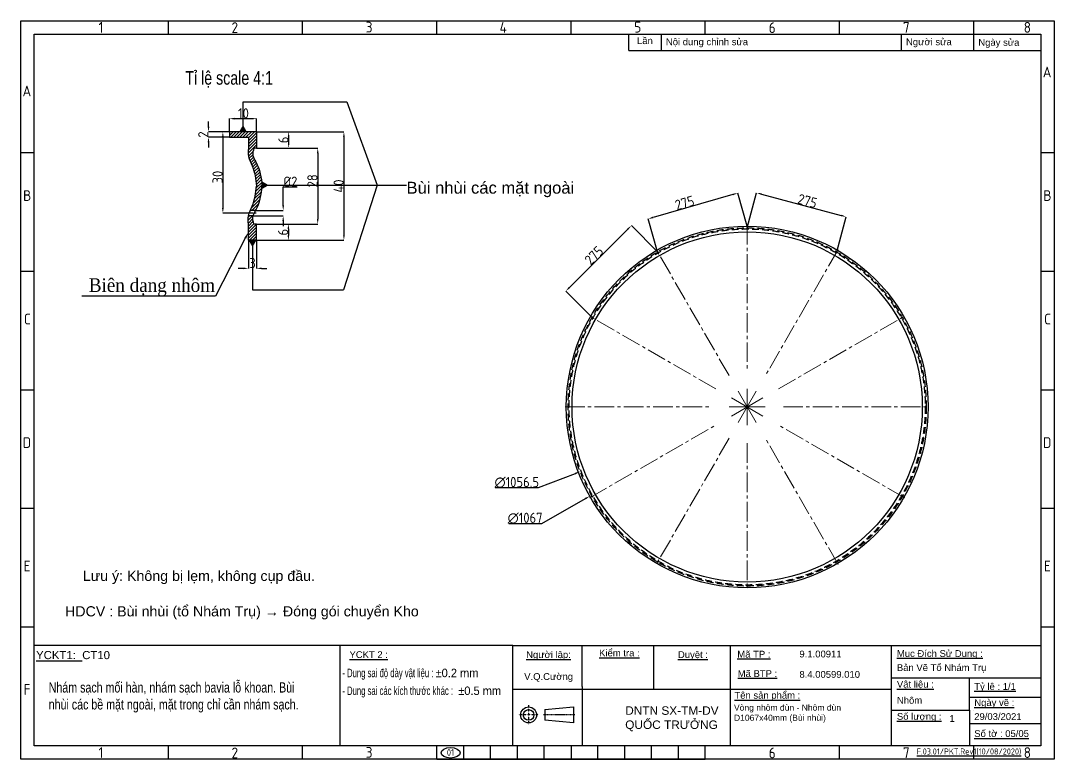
# Model space of a CAD drawing. Header units: millimetres. Extents: x -127318 to -46279, y 54276 to 57025.
# Drawn here: x -59574 to -56525, y 54338 to 56517 of the extents above; entities that cross this region are included whole.
import ezdxf
from ezdxf import colors
from ezdxf.entities.mleader import LeaderData, LeaderLine
from ezdxf.math import Vec2, Vec3

# ---------------------------------------------------------------- set-up
doc = ezdxf.new("R2010")
doc.units = ezdxf.units.MM
doc.header["$PDMODE"] = 2
for name, pattern in [('CENTER', [2, 1.25, -0.25, 0.25, -0.25]), ('CENTER2', [1.125, 0.75, -0.125, 0.125, -0.125]), ('CENTERX2', [4, 2.5, -0.5, 0.5, -0.5]), ('CONTPVMNIL', [0]), ('DASHEDX2', [1.5, 1, -0.5])]:
    doc.linetypes.add(name, pattern=pattern)
doc.layers.get('0').update_dxf_attribs({"linetype": 'CONTPVMNIL'})
doc.layers.get('DEFPOINTS').update_dxf_attribs({"color": 6})
doc.layers.add('0 CENTER', color=1, linetype='CENTERX2', lineweight=9)
for name, color, linetype in [('CENTER', 1, 'CENTERX2'), ('FRAME050', 6, 'Continuous'), ('hatch', 4, 'DASHEDX2'), ('MAIN', 7, 'Continuous')]:
    doc.layers.add(name, color=color, linetype=linetype)
doc.styles.add('ISOCP', font='isocp')
doc.styles.add('SLDTEXTSTYLE1', font='timesi.ttf', dxfattribs={"width": 0.933})
doc.styles.add('SLDTEXTSTYLE3', font='TXT', dxfattribs={"width": 0.65, "bigfont": 'bigfont'})
doc.styles.get("Standard").update_dxf_attribs({"font": 'isocp.shx'})
doc.styles.add('style1', font='arial.ttf', dxfattribs={"width": 0.75})
doc.dimstyles.new('Dim20', dxfattribs={"dimtxt": 20, "dimasz": 10, "dimexe": 0, "dimexo": 0, "dimgap": 0.6, "dimtad": 1, "dimtoh": 1, "dimdsep": 46, "dimtxsty": 'ISOCP', "dimcen": 0, "dimclrd": 3, "dimclre": 3, "dimclrt": 7, "dimadec": 3, "dimazin": 2, "dimtp": 0.05, "dimtm": 0.05, "dimtfac": 0.7, "dimtofl": 0, "dimtmove": 0, "dimatfit": 3, "dimfxl": 1, "dimtolj": 1, "dimarcsym": 0})
doc.dimstyles.new('Dim20$0', dxfattribs={"dimtxt": 20, "dimasz": 10, "dimexe": 0, "dimexo": 0, "dimgap": 0.6, "dimtad": 1, "dimtoh": 1, "dimdsep": 46, "dimtxsty": 'ISOCP', "dimcen": 0, "dimclrd": 3, "dimclre": 3, "dimclrt": 7, "dimadec": 3, "dimazin": 2, "dimtp": 0.05, "dimtm": 0.05, "dimtfac": 0.7, "dimtofl": 0, "dimtmove": 0, "dimatfit": 3, "dimfxl": 1, "dimtolj": 1, "dimarcsym": 0})
doc.dimstyles.new('Dim20$3', dxfattribs={"dimtxt": 20, "dimasz": 10, "dimexe": 0, "dimexo": 0, "dimgap": 0.6, "dimtad": 1, "dimtoh": 1, "dimdsep": 46, "dimtxsty": 'ISOCP', "dimcen": 0, "dimclrd": 3, "dimclre": 3, "dimclrt": 7, "dimadec": 3, "dimazin": 2, "dimtp": 0.05, "dimtm": 0.05, "dimtfac": 0.7, "dimtofl": 0, "dimtmove": 0, "dimatfit": 3, "dimfxl": 1, "dimtolj": 1, "dimarcsym": 0})

# ---------------------------------------------------------------- blocks, each defined once
blk = doc.blocks.new('*D472')
at = {"color": 3, "lineweight": -2, "ltscale": 30, "transparency": 16777216}
for p, q in [((-58878.4, 55917), (-58784.6, 55917)), ((-58784.6, 55902), (-58784.6, 55884)), ((-58878.4, 55869), (-58784.6, 55869))]:
    blk.add_line(p, q, dxfattribs=at)
at = {"color": 3, "ltscale": 30, "transparency": 16777216}
for points in [[(-58787.1, 55902), (-58782.1, 55902), (-58784.6, 55917)], [(-58787.1, 55884), (-58782.1, 55884), (-58784.6, 55869)]]:
    blk.add_solid(points, dxfattribs=at)
at = {"layer": 'DEFPOINTS', "color": 0, "ltscale": 30, "transparency": 16777216}
for p in [(-58878.4, 55917), (-58878.4, 55869), (-58784.6, 55869)]:
    blk.add_point(p, dxfattribs=at)
at = {"color": 7, "ltscale": 30, "transparency": 16777216, "insert": (-58800.2, 55893), "char_height": 30, "attachment_point": 5, "rotation": 90, "style": 'ISOCP'}
blk.add_mtext('\\A1;6', dxfattribs=at)
blk = doc.blocks.new('*D471')
at = {"color": 3, "lineweight": -2, "ltscale": 30, "transparency": 16777216}
for p, q in [((-58902.4, 55869), (-58902.4, 55786.2)), ((-58878.4, 55869), (-58878.4, 55786.2)), ((-58917.4, 55786.2), (-58932.4, 55786.2)), ((-58863.4, 55786.2), (-58848.4, 55786.2))]:
    blk.add_line(p, q, dxfattribs=at)
at = {"color": 3, "ltscale": 30, "transparency": 16777216}
for points in [[(-58917.4, 55788.7), (-58917.4, 55783.7), (-58902.4, 55786.2)], [(-58863.4, 55788.7), (-58863.4, 55783.7), (-58878.4, 55786.2)]]:
    blk.add_solid(points, dxfattribs=at)
at = {"layer": 'DEFPOINTS', "color": 0, "ltscale": 30, "transparency": 16777216}
for p in [(-58902.4, 55869), (-58878.4, 55869), (-58878.4, 55786.2)]:
    blk.add_point(p, dxfattribs=at)
at = {"color": 7, "ltscale": 30, "transparency": 16777216, "insert": (-58890.4, 55801.8), "char_height": 30, "attachment_point": 5, "style": 'ISOCP'}
blk.add_mtext('\\A1;3', dxfattribs=at)
blk = doc.blocks.new('*D475')
at = {"color": 3, "lineweight": -2, "ltscale": 30, "transparency": 16777216}
for p, q in [((-59020.2, 56204), (-59020.2, 56219)), ((-58958.4, 56189), (-59020.2, 56189)), ((-58958.4, 56173), (-59020.2, 56173)), ((-59020.2, 56158), (-59020.2, 56143))]:
    blk.add_line(p, q, dxfattribs=at)
at = {"color": 3, "ltscale": 30, "transparency": 16777216}
for points in [[(-59022.7, 56204), (-59017.7, 56204), (-59020.2, 56189)], [(-59022.7, 56158), (-59017.7, 56158), (-59020.2, 56173)]]:
    blk.add_solid(points, dxfattribs=at)
at = {"layer": 'DEFPOINTS', "color": 0, "ltscale": 30, "transparency": 16777216}
for p in [(-59020.2, 56173), (-58958.4, 56189), (-58958.4, 56173)]:
    blk.add_point(p, dxfattribs=at)
at = {"color": 7, "ltscale": 30, "transparency": 16777216, "insert": (-59035.8, 56181), "char_height": 30, "attachment_point": 5, "rotation": 90, "style": 'ISOCP'}
blk.add_mtext('\\A1;2', dxfattribs=at)
blk = doc.blocks.new('ẢERHAEEH')
at = {"layer": 'FRAME050'}
for p, q in [((-261.36, 213.96), (-261.36, 217.92)), ((-221.76, 213.96), (-221.76, 217.92)), ((-182.16, 213.96), (-182.16, 217.92)), ((-142.56, 213.96), (-142.56, 217.92)), ((-102.96, 213.96), (-102.96, 217.92)), ((-63.36, 213.96), (-63.36, 217.92)), ((-23.76, 213.96), (-23.76, 217.92)), ((-300.96, 178.96), (-304.92, 178.96)), ((0, 178.96), (-3.96, 178.96)), ((-300.96, 143.96), (-304.92, 143.96)), ((0, 143.96), (-3.96, 143.96)), ((-304.92, 108.96), (-300.96, 108.96)), ((-3.96, 108.96), (0, 108.96)), ((-300.96, 73.96), (-304.92, 73.96)), ((0, 73.96), (-3.96, 73.96)), ((-300.96, 38.96), (-304.92, 38.96)), ((0, 38.96), (-3.96, 38.96)), ((-261.36, 0), (-261.36, 3.96)), ((-221.76, 0), (-221.76, 3.96)), ((-182.16, 0), (-182.16, 3.96)), ((-174.24, 0), (-174.24, 3.96)), ((-166.32, 0), (-166.32, 3.96)), ((-158.4, 0), (-158.4, 3.96)), ((-150.48, 0), (-150.48, 3.96)), ((-142.56, 3.96), (-142.56, 0)), ((-134.64, 0), (-134.64, 3.96)), ((-126.72, 0), (-126.72, 3.96)), ((-118.8, 0), (-118.8, 3.96)), ((-110.88, 0), (-110.88, 3.96)), ((-102.96, 0), (-102.96, 3.96)), ((-63.36, 0), (-63.36, 3.96)), ((-23.76, 0), (-23.76, 3.96)), ((-182.16, 0), (-102.96, 0))]:
    blk.add_line(p, q, dxfattribs=at)
at = {"layer": 'MAIN', "color": 7, "linetype": 'Continuous'}
blk.add_lwpolyline([(-300.96, 213.96), (-3.96, 213.96), (-3.96, 3.96), (-300.96, 3.96)], close=True, dxfattribs=at)
at = {"layer": 'FRAME050', "style": 'ISOCP'}
for s, p in [('1', (-281.95, 214.36)), ('2', (-242.72, 214.28)), ('3', (-203.13, 214.42)), ('4', (-163.63, 214.36)), ('5', (-123.93, 214.42)), ('6', (-84.25, 214.28)), ('7', (-44.67, 214.36)), ('8', (-9.03, 214.36)), ('A', (-3.41, 201.17)), ('A', (-304.37, 195.59)), ('B', (-304.21, 164.74)), ('B', (-3.25, 164.74)), ('C', (-303.97, 128.3)), ('C', (-3.01, 128.3)), ('D', (-304.3, 91.87)), ('D', (-3.34, 91.87)), ('E', (-304.05, 55.44)), ('E', (-3.09, 55.44)), ('F', (-304.05, 19.01)), ('1', (-281.95, 0.4)), ('2', (-242.72, 0.32)), ('3', (-203.13, 0.46)), ('6', (-84.25, 0.32)), ('7', (-44.67, 0.4)), ('8', (-9.03, 0.4))]:
    blk.add_text(s, height=3.17, dxfattribs=at).set_placement(p)
blk = doc.blocks.new('*D474')
at = {"color": 3, "lineweight": -2, "ltscale": 30, "transparency": 16777216}
for p, q in [((-58958.4, 56189), (-58958.4, 56227.8)), ((-58943.4, 56227.8), (-58893.4, 56227.8)), ((-58878.4, 56189), (-58878.4, 56227.8))]:
    blk.add_line(p, q, dxfattribs=at)
at = {"color": 3, "ltscale": 30, "transparency": 16777216}
for points in [[(-58943.4, 56230.3), (-58943.4, 56225.3), (-58958.4, 56227.8)], [(-58893.4, 56230.3), (-58893.4, 56225.3), (-58878.4, 56227.8)]]:
    blk.add_solid(points, dxfattribs=at)
at = {"layer": 'DEFPOINTS', "color": 0, "ltscale": 30, "transparency": 16777216}
for p in [(-58878.4, 56227.8), (-58958.4, 56189), (-58878.4, 56189)]:
    blk.add_point(p, dxfattribs=at)
at = {"color": 7, "ltscale": 30, "transparency": 16777216, "insert": (-58917.1, 56243.4), "char_height": 30, "attachment_point": 5, "style": 'ISOCP'}
blk.add_mtext('\\A1;10', dxfattribs=at)
blk = doc.blocks.new('*D473')
at = {"color": 3, "lineweight": -2, "ltscale": 30, "transparency": 16777216}
for p, q in [((-58878.4, 56189), (-58783.8, 56189)), ((-58783.8, 56174), (-58783.8, 56156)), ((-58878.4, 56141), (-58783.8, 56141))]:
    blk.add_line(p, q, dxfattribs=at)
at = {"color": 3, "ltscale": 30, "transparency": 16777216}
for points in [[(-58786.3, 56174), (-58781.3, 56174), (-58783.8, 56189)], [(-58786.3, 56156), (-58781.3, 56156), (-58783.8, 56141)]]:
    blk.add_solid(points, dxfattribs=at)
at = {"layer": 'DEFPOINTS', "color": 0, "ltscale": 30, "transparency": 16777216}
for p in [(-58878.4, 56189), (-58878.4, 56141), (-58783.8, 56141)]:
    blk.add_point(p, dxfattribs=at)
at = {"color": 7, "ltscale": 30, "transparency": 16777216, "insert": (-58799.4, 56165), "char_height": 30, "attachment_point": 5, "rotation": 90, "style": 'ISOCP'}
blk.add_mtext('\\A1;6', dxfattribs=at)
blk = doc.blocks.new('*D476')
at = {"color": 3, "lineweight": -2, "ltscale": 30, "transparency": 16777216}
for p, q in [((-58799.9, 55972), (-58799.9, 56026.2)), ((-58799.9, 56026.2), (-58758.5, 56026.2)), ((-58881.1, 55957), (-58799.9, 55957)), ((-58888.7, 55941), (-58799.9, 55941)), ((-58799.9, 55926), (-58799.9, 55911))]:
    blk.add_line(p, q, dxfattribs=at)
at = {"color": 3, "ltscale": 30, "transparency": 16777216}
for points in [[(-58802.4, 55972), (-58797.4, 55972), (-58799.9, 55957)], [(-58802.4, 55926), (-58797.4, 55926), (-58799.9, 55941)]]:
    blk.add_solid(points, dxfattribs=at)
at = {"layer": 'DEFPOINTS', "color": 0, "ltscale": 30, "transparency": 16777216}
for p in [(-58881.1, 55957, 0), (-58888.7, 55941, 0), (-58799.9, 55941)]:
    blk.add_point(p, dxfattribs=at)
at = {"color": 7, "ltscale": 30, "transparency": 16777216, "insert": (-58778.9, 56041.8), "char_height": 30, "attachment_point": 5, "style": 'ISOCP'}
blk.add_mtext('\\A1;%%C2', dxfattribs=at)
blk = doc.blocks.new('*D477')
at = {"color": 3, "lineweight": -2, "ltscale": 30, "transparency": 16777216}
for p, q in [((-58878.4, 56141), (-58698, 56141)), ((-58698, 56126), (-58698, 55932)), ((-58878.4, 55917), (-58698, 55917))]:
    blk.add_line(p, q, dxfattribs=at)
at = {"color": 3, "ltscale": 30, "transparency": 16777216}
for points in [[(-58700.5, 56126), (-58695.5, 56126), (-58698, 56141)], [(-58700.5, 55932), (-58695.5, 55932), (-58698, 55917)]]:
    blk.add_solid(points, dxfattribs=at)
at = {"layer": 'DEFPOINTS', "color": 0, "ltscale": 30, "transparency": 16777216}
for p in [(-58878.4, 56141, 0), (-58878.4, 55917, 0), (-58698, 55917)]:
    blk.add_point(p, dxfattribs=at)
at = {"color": 7, "ltscale": 30, "transparency": 16777216, "insert": (-58713.6, 56044.5), "char_height": 30, "attachment_point": 5, "rotation": 90, "style": 'ISOCP'}
blk.add_mtext('\\A1;28', dxfattribs=at)
blk = doc.blocks.new('*D513')
at = {"color": 3, "lineweight": -2, "ltscale": 30, "transparency": 16777216}
for p, q in [((-58878.4, 56189), (-58620.8, 56189)), ((-58620.8, 56174), (-58620.8, 55884)), ((-58878.4, 55869), (-58620.8, 55869))]:
    blk.add_line(p, q, dxfattribs=at)
at = {"color": 3, "ltscale": 30, "transparency": 16777216}
for points in [[(-58623.3, 56174), (-58618.3, 56174), (-58620.8, 56189)], [(-58623.3, 55884), (-58618.3, 55884), (-58620.8, 55869)]]:
    blk.add_solid(points, dxfattribs=at)
at = {"layer": 'DEFPOINTS', "color": 0, "ltscale": 30, "transparency": 16777216}
for p in [(-58878.4, 56189, 0), (-58878.4, 55869, 0), (-58620.8, 55869)]:
    blk.add_point(p, dxfattribs=at)
at = {"color": 7, "ltscale": 30, "transparency": 16777216, "insert": (-58636.4, 56029), "char_height": 30, "attachment_point": 5, "rotation": 90, "style": 'ISOCP'}
blk.add_mtext('\\A1;40', dxfattribs=at)
blk = doc.blocks.new('*D519')
at = {"color": 3, "lineweight": -2, "ltscale": 30, "transparency": 16777216}
for p, q in [((-58956.7, 56189), (-58977.9, 56189)), ((-58977.9, 56174), (-58977.9, 55964)), ((-58900.3, 55949), (-58977.9, 55949))]:
    blk.add_line(p, q, dxfattribs=at)
at = {"color": 3, "ltscale": 30, "transparency": 16777216}
for points in [[(-58980.4, 56174), (-58975.4, 56174), (-58977.9, 56189)], [(-58980.4, 55964), (-58975.4, 55964), (-58977.9, 55949)]]:
    blk.add_solid(points, dxfattribs=at)
at = {"layer": 'DEFPOINTS', "color": 0, "ltscale": 30, "transparency": 16777216}
for p in [(-58956.7, 56189, 0), (-58977.9, 55949), (-58900.3, 55949, 0)]:
    blk.add_point(p, dxfattribs=at)
at = {"color": 7, "ltscale": 30, "transparency": 16777216, "insert": (-58993.5, 56055.4), "char_height": 30, "attachment_point": 5, "rotation": 90, "style": 'ISOCP'}
blk.add_mtext('\\A1;30', dxfattribs=at)
blk = doc.blocks.new('*U717')
at = {"layer": '0 CENTER', "color": 0, "linetype": 'CENTER2', "ltscale": 77, "transparency": 16777216}
for p, q in [((0, 106.7), (0, 537)), ((-537, 0), (-106.7, 0)), ((106.7, 0), (537, 0)), ((0, -537), (0, -106.7))]:
    blk.add_line(p, q, dxfattribs=at)
at = {"layer": '0 CENTER', "color": 0, "linetype": 'Continuous', "ltscale": 77, "transparency": 16777216}
for p, q in [((0, -53.35), (0, 53.35)), ((-53.35, 0), (53.35, 0))]:
    blk.add_line(p, q, dxfattribs=at)
blk = doc.blocks.new('*U713')
at = {"layer": '0 CENTER', "color": 0, "linetype": 'CENTER2', "ltscale": 77, "transparency": 16777216}
for p, q in [((0, 106.7), (0, 537)), ((-537, 0), (-106.7, 0)), ((106.7, 0), (537, 0)), ((0, -537), (0, -106.7))]:
    blk.add_line(p, q, dxfattribs=at)
at = {"layer": '0 CENTER', "color": 0, "linetype": 'Continuous', "ltscale": 77, "transparency": 16777216}
for p, q in [((0, -53.35), (0, 53.35)), ((-53.35, 0), (53.35, 0))]:
    blk.add_line(p, q, dxfattribs=at)
blk = doc.blocks.new('*U716')
at = {"layer": '0 CENTER', "color": 0, "linetype": 'CENTER2', "ltscale": 77, "transparency": 16777216}
for p, q in [((0, 106.7), (0, 537)), ((-537, 0), (-106.7, 0)), ((106.7, 0), (537, 0)), ((0, -537), (0, -106.7))]:
    blk.add_line(p, q, dxfattribs=at)
at = {"layer": '0 CENTER', "color": 0, "linetype": 'Continuous', "ltscale": 77, "transparency": 16777216}
for p, q in [((0, -53.35), (0, 53.35)), ((-53.35, 0), (53.35, 0))]:
    blk.add_line(p, q, dxfattribs=at)
blk = doc.blocks.new('*D718')
at = {"color": 3, "lineweight": -2, "ltscale": 30, "transparency": 16777216}
for p, q in [((-58037.4, 55033.7), (-57908.4, 55106.8)), ((-58134.4, 55033.7), (-58037.4, 55033.7))]:
    blk.add_line(p, q, dxfattribs=at)
at = {"color": 3, "ltscale": 30, "transparency": 16777216}
blk.add_solid([(-57909.6, 55109), (-57907.1, 55104.6), (-57895.3, 55114.2)], dxfattribs=at)
at = {"layer": 'DEFPOINTS', "color": 0, "ltscale": 30, "transparency": 16777216}
for p in [(-56967, 55640.2), (-57895.3, 55114.2)]:
    blk.add_point(p, dxfattribs=at)
at = {"color": 7, "ltscale": 30, "transparency": 16777216, "insert": (-58086.4, 55049.3), "char_height": 30, "attachment_point": 5, "style": 'ISOCP'}
blk.add_mtext('\\A1;∅1067', dxfattribs=at)
blk = doc.blocks.new('*D719')
at = {"color": 3, "lineweight": -2, "ltscale": 30, "transparency": 16777216}
for p, q in [((-57431.2, 55905.5), (-57403.4, 56009.1)), ((-57388.9, 56005.2), (-57153.8, 55942.2)), ((-57167.1, 55834.7), (-57139.3, 55938.3))]:
    blk.add_line(p, q, dxfattribs=at)
at = {"color": 3, "ltscale": 30, "transparency": 16777216}
for points in [[(-57388.3, 56007.6), (-57389.6, 56002.8), (-57403.4, 56009.1)], [(-57153.1, 55944.6), (-57154.4, 55939.8), (-57139.3, 55938.3)]]:
    blk.add_solid(points, dxfattribs=at)
at = {"layer": 'DEFPOINTS', "color": 0, "ltscale": 30, "transparency": 16777216}
for p in [(-57139.3, 55938.3), (-57431.2, 55905.5), (-57167.1, 55834.7)]:
    blk.add_point(p, dxfattribs=at)
at = {"color": 7, "ltscale": 30, "transparency": 16777216, "insert": (-57253.4, 55985), "char_height": 30, "attachment_point": 5, "rotation": 345, "style": 'ISOCP'}
blk.add_mtext('\\A1;275', dxfattribs=at)
blk = doc.blocks.new('*D720')
at = {"color": 3, "lineweight": -2, "ltscale": 30, "transparency": 16777216}
for p, q in [((-57783.6, 55901.7), (-57955.7, 55729.6)), ((-57695.3, 55834.7), (-57772.9, 55912.3)), ((-57888.7, 55641.3), (-57966.3, 55719))]:
    blk.add_line(p, q, dxfattribs=at)
at = {"color": 3, "ltscale": 30, "transparency": 16777216}
for points in [[(-57785.3, 55903.5), (-57781.8, 55900), (-57772.9, 55912.3)], [(-57957.5, 55731.4), (-57953.9, 55727.8), (-57966.3, 55719)]]:
    blk.add_solid(points, dxfattribs=at)
at = {"layer": 'DEFPOINTS', "color": 0, "ltscale": 30, "transparency": 16777216}
for p in [(-57695.3, 55834.7), (-57966.3, 55719), (-57888.7, 55641.3)]:
    blk.add_point(p, dxfattribs=at)
at = {"color": 7, "ltscale": 30, "transparency": 16777216, "insert": (-57883, 55824.3), "char_height": 30, "attachment_point": 5, "rotation": 45, "style": 'ISOCP'}
blk.add_mtext('\\A1;275', dxfattribs=at)
blk = doc.blocks.new('*D721')
at = {"color": 3, "lineweight": -2, "ltscale": 30, "transparency": 16777216}
for p, q in [((-57473.6, 56004), (-57708.9, 55936.3)), ((-57431.2, 55910.7), (-57459.2, 56008.1)), ((-57695.3, 55834.7), (-57723.3, 55932.1))]:
    blk.add_line(p, q, dxfattribs=at)
at = {"color": 3, "ltscale": 30, "transparency": 16777216}
for points in [[(-57474.3, 56006.4), (-57472.9, 56001.6), (-57459.2, 56008.1)], [(-57709.6, 55938.7), (-57708.2, 55933.9), (-57723.3, 55932.1)]]:
    blk.add_solid(points, dxfattribs=at)
at = {"layer": 'DEFPOINTS', "color": 0, "ltscale": 30, "transparency": 16777216}
for p in [(-57723.3, 55932.1), (-57431.2, 55910.7), (-57695.3, 55834.7)]:
    blk.add_point(p, dxfattribs=at)
at = {"color": 7, "ltscale": 30, "transparency": 16777216, "insert": (-57615.7, 55979.3), "char_height": 30, "attachment_point": 5, "rotation": 16.0572, "style": 'ISOCP'}
blk.add_mtext('\\A1;275', dxfattribs=at)
blk = doc.blocks.new('*D722')
at = {"color": 3, "lineweight": -2, "ltscale": 30, "transparency": 16777216}
for p, q in [((-58046.3, 55139.2), (-57937.8, 55181.1)), ((-58174.5, 55139.2), (-58046.3, 55139.2))]:
    blk.add_line(p, q, dxfattribs=at)
at = {"color": 3, "ltscale": 30, "transparency": 16777216}
blk.add_solid([(-57938.7, 55183.5), (-57936.9, 55178.8), (-57923.8, 55186.5)], dxfattribs=at)
at = {"layer": 'DEFPOINTS', "color": 0, "ltscale": 30, "transparency": 16777216}
for p in [(-56938.5, 55567.9), (-57923.8, 55186.5)]:
    blk.add_point(p, dxfattribs=at)
at = {"color": 7, "ltscale": 30, "transparency": 16777216, "insert": (-58110.9, 55154.8), "char_height": 30, "attachment_point": 5, "style": 'ISOCP'}
blk.add_mtext('\\A1;∅1056.5', dxfattribs=at)
blk = doc.blocks.new('*U714')
at = {"layer": 'hatch', "ltscale": 20}
for p, q in [((-1, 1.5), (-1, -1.5)), ((1, 1.5), (1, -1.5))]:
    blk.add_line(p, q, dxfattribs=at)
blk = doc.blocks.new('*U715')
at = {"color": 0, "linetype": 'ByBlock', "lineweight": -2, "transparency": 16777216}
blk.add_blockref('*U714', (-62679.6, 58720.1, 0), dxfattribs=at)
for p, rotation in [((-62943, 58649.5, 0), 29.99999999999998), ((-62416.2, 58649.5, 0), 330), ((-63135.8, 58456.7, 0), 60), ((-62223.4, 58456.7, 0), 300), ((-63206.3, 58193.4, 0), 89.99999999999996), ((-62152.8, 58193.4, 0), 269.9999999999999), ((-63135.8, 57930, 0), 120), ((-62223.4, 57930, 0), 240), ((-62943, 57737.2, 0), 150), ((-62416.2, 57737.2, 0), 210), ((-62679.6, 57666.6, 0), 180)]:
    blk.add_blockref('*U714', p, dxfattribs=dict(at, rotation=rotation))

msp = doc.modelspace()

# ---------------------------------------------------------------- linework, layer by layer
at = {"color": 3, "ltscale": 30}
for p, q in [((-58612.586, 56277.139, 0), (-58522.314, 56031.518, 0)), ((-58522.314, 56031.518, 0), (-58622.134, 55722.386, 0))]:
    msp.add_line(p, q, dxfattribs=at)
at = {"linetype": 'Continuous', "ltscale": 30}
for p, q in [((-58958.448, 56187.186, 0), (-58956.681, 56188.953, 0)), ((-58958.448, 56178.206, 0), (-58947.701, 56188.953, 0)), ((-58954.721, 56172.953, 0), (-58938.721, 56188.953, 0)), ((-58945.741, 56172.953, 0), (-58929.741, 56188.953, 0)), ((-58936.76, 56172.953, 0), (-58920.76, 56188.953, 0)), ((-58927.78, 56172.953, 0), (-58911.78, 56188.953, 0)), ((-58918.8, 56172.953, 0), (-58902.8, 56188.953, 0)), ((-58909.82, 56172.953, 0), (-58893.82, 56188.953, 0)), ((-58902.448, 56171.344, 0), (-58884.839, 56188.953, 0)), ((-58902.448, 56162.364, 0), (-58878.448, 56186.364, 0)), ((-58902.448, 56153.384, 0), (-58878.448, 56177.384, 0)), ((-58902.448, 56144.403, 0), (-58878.448, 56168.403, 0)), ((-58903.327, 56125.564, 0), (-58878.448, 56150.443, 0)), ((-58902.97, 56134.901, 0), (-58878.448, 56159.423, 0)), ((-58878.958, 56140.953, 0), (-58878.448, 56141.463, 0)), ((-58902.627, 56117.284, 0), (-58888.775, 56131.136, 0)), ((-58900.805, 56110.126, 0), (-58889.467, 56121.463, 0)), ((-58898.304, 56103.646, 0), (-58887.81, 56114.14, 0)), ((-58895.499, 56097.471, 0), (-58884.989, 56107.981, 0)), ((-58892.647, 56091.342, 0), (-58881.799, 56102.19, 0)), ((-58889.986, 56085.023, 0), (-58878.688, 56096.321, 0)), ((-58887.642, 56078.387, 0), (-58875.816, 56090.213, 0)), ((-58885.61, 56071.439, 0), (-58873.194, 56083.855, 0)), ((-58883.87, 56064.198, 0), (-58870.83, 56077.239, 0)), ((-58882.392, 56056.696, 0), (-58868.733, 56070.356, 0)), ((-58881.134, 56048.974, 0), (-58866.913, 56063.195, 0)), ((-58880.042, 56041.086, 0), (-58865.383, 56055.745, 0)), ((-58879.055, 56033.092, 0), (-58864.155, 56047.992, 0)), ((-58882.053, 56003.154, 0), (-58862.903, 56022.304, 0)), ((-58882.053, 56003.154, 0), (-58862.903, 56022.304, 0)), ((-58880.45, 56013.737, 0), (-58862.669, 56031.518, 0)), ((-58879.15, 56024.017, 0), (-58863.245, 56039.923, 0)), ((-58893.445, 55964.821, 0), (-58868.001, 55990.265, 0)), ((-58893.445, 55964.821, 0), (-58868.001, 55990.265, 0)), ((-58887.601, 55979.645, 0), (-58865.45, 56001.796, 0)), ((-58887.601, 55979.645, 0), (-58865.45, 56001.796, 0)), ((-58884.257, 55991.97, 0), (-58863.837, 56012.389, 0)), ((-58884.257, 55991.97, 0), (-58863.837, 56012.389, 0)), ((-58892.333, 55956.953, 0), (-58871.99, 55977.296, 0)), ((-58892.333, 55956.953, 0), (-58871.99, 55977.296, 0)), ((-58883.353, 55956.953, 0), (-58878.654, 55961.651, 0)), ((-58883.353, 55956.953, 0), (-58878.654, 55961.651, 0)), ((-58903.267, 55928.058, 0), (-58890.373, 55940.953, 0)), ((-58903.071, 55937.234, 0), (-58899.353, 55940.953, 0)), ((-58902.692, 55919.653, 0), (-58889.509, 55932.836, 0)), ((-58902.448, 55910.917, 0), (-58888.415, 55924.949, 0)), ((-58900.44, 55948.846, 0), (-58900.333, 55948.953, 0)), ((-58900.44, 55948.846, 0), (-58900.333, 55948.953, 0)), ((-58902.448, 55901.936, 0), (-58886.653, 55917.731, 0)), ((-58902.448, 55892.956, 0), (-58878.451, 55916.953, 0)), ((-58902.448, 55883.976, 0), (-58878.448, 55907.976, 0)), ((-58902.448, 55874.996, 0), (-58878.448, 55898.996, 0)), ((-58899.511, 55868.953, 0), (-58878.448, 55890.015, 0)), ((-58890.53, 55868.953, 0), (-58878.448, 55881.035, 0)), ((-58881.55, 55868.953, 0), (-58878.448, 55872.055, 0))]:
    msp.add_line(p, q, dxfattribs=at)
at = {"ltscale": 30}
for p, q in [((-58878.448, 56188.953, 0), (-58958.448, 56188.953, 0)), ((-58958.448, 56188.953, 0), (-58958.448, 56172.953, 0)), ((-58958.448, 56172.953, 0), (-58902.448, 56172.953, 0)), ((-58902.448, 56172.953, 0), (-58902.448, 56140.953, 0)), ((-58878.448, 56188.953, 0), (-58878.448, 56140.953, 0)), ((-58878.448, 56140.953, 0), (-58886.448, 56140.953, 0)), ((-58881.115, 55956.953, 0), (-58897.111, 55956.953, 0)), ((-58888.708, 55940.953, 0), (-58902.569, 55940.953, 0)), ((-58902.448, 55868.953, 0), (-58902.448, 55916.953, 0)), ((-58878.448, 55916.953, 0), (-58886.448, 55916.953, 0)), ((-58878.448, 55868.953, 0), (-58878.448, 55916.953, 0)), ((-58878.448, 55868.953, 0), (-58902.448, 55868.953, 0))]:
    msp.add_line(p, q, dxfattribs=at)
for p, q in [((-58122.371, 54673.232), (-59534.723, 54673.232)), ((-58632.846, 54673.232), (-58632.846, 54377.303)), ((-57707.319, 54673.232), (-57707.319, 54544.206)), ((-57005.434, 54577.707), (-57005.434, 54673.232)), ((-57918.417, 54552.41), (-57918.417, 54377.303)), ((-58122.371, 54544.206), (-57480.811, 54544.206)), ((-56775.032, 54521.435), (-56564.723, 54521.435)), ((-56775.032, 54443.006), (-56564.723, 54443.006))]:
    msp.add_line(p, q)
at = {"ltscale": 3}
msp.add_line((-57480.811, 54544.206), (-57005.434, 54544.206), dxfattribs=at)
at = {"linetype": 'ByBlock'}
msp.add_line((-56775.032, 54482.903), (-56775.032, 54377.303), dxfattribs=at)
at = {"ltscale": 30}
for radius in [533.5, 516.5]:
    msp.add_circle((-57431.179, 55377.208, 0), radius, dxfattribs=at)
at = {"color": 1}
msp.add_ellipse((-58306.196, 54357.044), major_axis=(-28.105, 0), ratio=0.55171628, dxfattribs=at)
at = {"ltscale": 30}
for points, knots in [([(-58902.448, 56140.953, 0), (-58903.214, 56132.582, 0), (-58904.921, 56113.942, 0), (-58884.529, 56079.506, 0), (-58880.951, 56049.18, 0), (-58878.565, 56028.953, 0)], [0, 0, 0, 0, 24.65383112, 54.90205931, 115.48877027, 115.48877027, 115.48877027, 115.48877027]), ([(-58886.448, 56140.953, 0), (-58888.422, 56133.462, 0), (-58892.219, 56119.05, 0), (-58870.194, 56084.929, 0), (-58863.401, 56053.498, 0), (-58862.565, 56028.953, 0)], [0, 0, 0, 0, 2.76579234, 5.32139725, 14.50786212, 14.50786212, 14.50786212, 14.50786212]), ([(-58902.448, 55916.953, 0), (-58903.214, 55925.323, 0), (-58904.921, 55943.964, 0), (-58884.529, 55978.399, 0), (-58880.951, 56008.725, 0), (-58878.565, 56028.953, 0)], [0, 0, 0, 0, 24.65383112, 54.90205931, 115.48877027, 115.48877027, 115.48877027, 115.48877027]), ([(-58886.448, 55916.953, 0), (-58888.422, 55924.443, 0), (-58892.219, 55938.855, 0), (-58870.194, 55972.976, 0), (-58863.401, 56004.407, 0), (-58862.565, 56028.953, 0)], [0, 0, 0, 0, 2.76579234, 5.32139725, 14.50786212, 14.50786212, 14.50786212, 14.50786212])]:
    msp.add_open_spline(points, degree=3, knots=knots, dxfattribs=at)
at = {"layer": 'CENTER', "ltscale": 3}
msp.add_line((-58879.491, 55948.953, 0), (-58906.402, 55948.953, 0), dxfattribs=at)
at = {"layer": 'CENTER', "color": 1, "linetype": 'CENTER', "ltscale": 0.05}
for p, q in [((-58075.864, 54497.093), (-58075.864, 54440.049)), ((-58047.341, 54468.571), (-58104.386, 54468.571))]:
    msp.add_line(p, q, dxfattribs=at)
at = {"layer": 'CENTER'}
msp.add_line((-57939.126, 54468.571), (-58031.559, 54468.571), dxfattribs=at)
at = {"layer": 'DEFPOINTS', "ltscale": 30}
msp.add_lwpolyline([(-59574.323, 56516.903), (-56525.123, 56516.903), (-56525.123, 54337.703), (-59574.323, 54337.703)], close=True, dxfattribs=at)
at = {"layer": 'hatch', "ltscale": 20}
for radius in [528.25, 525.25]:
    msp.add_circle((-57431.179, 55377.208, 0), radius, dxfattribs=at)
at = {"layer": 'MAIN'}
for p, q in [((-57780.343, 56429.303), (-57780.343, 56477.303)), ((-57684.343, 56429.303), (-57684.343, 56477.303)), ((-56976.067, 56429.303), (-56976.067, 56477.303)), ((-56762.723, 56429.303), (-56762.723, 56477.303)), ((-57780.343, 56429.303), (-56564.723, 56429.303)), ((-58122.371, 54544.206), (-58122.371, 54673.232)), ((-58122.371, 54673.232), (-56564.723, 54673.232)), ((-57918.417, 54552.41), (-57918.417, 54673.232)), ((-57480.811, 54577.707), (-57480.811, 54673.232)), ((-57480.811, 54482.903), (-57480.811, 54577.707)), ((-57005.434, 54577.707), (-56564.723, 54577.707)), ((-57005.434, 54482.903), (-57005.434, 54577.707)), ((-56775.032, 54482.903), (-56775.032, 54577.707)), ((-58122.371, 54377.303), (-58122.371, 54544.206)), ((-58027.915, 54484.253), (-57943.636, 54492.093)), ((-57943.636, 54492.093), (-57943.636, 54445.049)), ((-58027.915, 54484.253), (-58027.915, 54452.889)), ((-57480.811, 54377.303), (-57480.811, 54482.903)), ((-57005.434, 54482.903), (-56775.032, 54482.903)), ((-57005.434, 54377.303), (-57005.434, 54482.903)), ((-56763.526, 54482.903), (-56763.107, 54482.903)), ((-57943.636, 54445.049), (-58027.915, 54452.889))]:
    msp.add_line(p, q, dxfattribs=at)
for radius in [23.522, 15.682]:
    msp.add_circle((-58075.864, 54468.571), radius, dxfattribs=at)

# ---------------------------------------------------------------- block references
at = {"xscale": 10, "yscale": 10, "zscale": 10}
msp.add_blockref('ẢERHAEEH', (-56525.123, 54337.703), dxfattribs=at)
msp.add_blockref('*U715', (5248.418, -2816.151))
at = {"layer": '0 CENTER', "linetype": 'CENTER2', "ltscale": 77}
for name, rotation in [('*U713', 29.99999999999998), ('*U716', 150.0000000000001), ('*U717', 270.0000000000001)]:
    msp.add_blockref(name, (-57431.179, 55377.208, 0), dxfattribs=dict(at, rotation=rotation))

# ---------------------------------------------------------------- texts
at = {"attachment_point": 1}
for s, insert, char_height, width in [('{\\fArial|b0|i0|c0|p34;Lần}', (-57756.177, 56467.836), 20, 24.50884), ('{\\fArial|b0|i0|c0|p34;\\LYCKT1:\\l  CT10}', (-59528.82, 54657.272), 24, 337.66338), ('{\\fArial|b0|i0|c0|p34;29/03/2021}', (-56761.423, 54473.85), 20, 11.98235), ('{\\LF.03.01/PKT.Rev1(10/08/2020)}', (-56931.046, 54369.846), 18, 28.97216)]:
    msp.add_mtext(s, dxfattribs=dict(at, insert=insert, char_height=char_height, width=width))
at = {"color": 0, "attachment_point": 1, "style": 'SLDTEXTSTYLE3'}
for s, insert, char_height, width in [('{\\fArial|b0|i0|c0|p34;\\W1;\\C256;Nội dung chỉnh sửa}', (-57670.944, 56464.53), 20, 366.50686), ('{\\fArial|b0|i0|c0|p34;\\W1;\\C256;Người sửa}', (-56962.668, 56464.53), 20, 366.50686), ('{\\fArial|b0|i0|c0|p34;\\W1;\\C256;Ngày sửa}', (-56749.324, 56462.796), 20, 366.50686), ('{\\fArial|b0|i0|c0|p34;\\W1;\\L\\C256;YCKT 2 :}', (-58604.383, 54656.561), 20, 138.94161), ('{\\fArial|b0|i0|c0|p34;\\W1;\\L\\C256;Người lập:}', (-58083.205, 54656.561), 20, 138.94161), ('{\\fArial|b0|i0|c0|p34;\\W1;\\L\\C256;Kiểm tra :}', (-57867.949, 54661.404), 20, 138.94161), ('{\\fArial|b0|i0|c0|p34;\\W1;\\L\\C256;Duyệt :}', (-57635.476, 54656.561), 20, 138.94161), ('{\\fArial|b0|i0|c0|p34;\\W1;\\L\\C256;Mã TP :}', (-57460.337, 54657.992), 20, 138.94161), ('{\\fArial|b0|i0|c0|p34;\\W1;\\C256;9.1.00911}', (-57277.048, 54658.284), 20, 138.94161), ('{\\fArial|b0|i0|c0|p34;\\W1;\\L\\C256;Mục Đích Sử Dụng :}', (-56989.495, 54659.812), 20, 265.20084), ('{\\fArial|b0|i0|c0|p34;\\W1;\\C256;Bản Vẽ Tổ Nhám Trụ}', (-56989.495, 54618.279), 20, 265.20084), ('{\\fArial|b0|i0|c0|p34; - Dung sai độ dày vật liệu : \\W0.933;%%P0.2 mm}', (-58631.752, 54605.083), 25, 805.87067), ('{\\fArial|b0|i0|c0|p34;\\W1;\\C256;V.Q.Cường}', (-58089, 54592.047), 20, 138.94161), ('{\\fArial|b0|i0|c0|p34;\\W1;\\L\\C256;Mã BTP :}', (-57459.053, 54600.737), 20, 138.94161), ('{\\fArial|b0|i0|c0|p34;\\W1;\\C256;8.4.00599.010}', (-57277.048, 54598.221), 20, 138.94161), ('{\\fArial|b0|i0|c0|p34; - Dung sai các kích thước khác : \\W0.933; %%P0.5 mm}', (-58631.752, 54552.549), 25, 805.87067), ('{\\fArial|b0|i0|c0|p34;\\W1;\\L\\C256;Vật liệu :}', (-56989.495, 54569.186), 20, 138.94161), ('{\\fArial|b0|i0|c0|p34;\\W1;\\L\\C256;Tỷ lệ : 1/1}', (-56761.251, 54562.665), 20, 138.94161), ('{\\fArial|b0|i0|c0|p34;\\W1;\\L\\C256;Tên sản phẩm :}', (-57468.704, 54536.677), 20, 203.56136), ('{\\fArial|b0|i0|c0|p34;\\W1;\\C256;Nhôm}', (-56989.495, 54521.784), 20, 138.94161), ('{\\fArial|b0|i0|c0|p34;\\W1;\\C256;DNTN SX-TM-DV QUỐC TRƯỞNG}', (-57790.954, 54494.012), 25, 372.53153), ('{\\fArial|b0|i0|c0|p34;\\W1;\\C256;Vòng nhôm đùn - Nhôm đùn D1067x40mm (Bùi nhùi)}', (-57470.113, 54499.36, 0), 18, 470.24359), ('{\\fArial|b0|i0|c0|p34;\\W1;\\L\\C256;Ngày vẽ :}', (-56761.251, 54515.087), 20, 138.94161), ('{\\fArial|b0|i0|c0|p34;\\W1;\\L\\C256;Số lượng :}', (-56989.495, 54474.382), 20, 138.94161), ('{\\fArial|b0|i0|c0|p34;\\W1;\\C256;1}', (-56834.513, 54468.161), 20, 138.94161), ('{\\fArial|b0|i0|c0|p34;\\W1;\\L\\C256;Số tờ : 05/05}', (-56761.251, 54423.618), 20, 176.16734)]:
    msp.add_mtext(s, dxfattribs=dict(at, insert=insert, char_height=char_height, width=width))
at = {"ltscale": 30, "attachment_point": 1, "style": 'style1'}
for s, insert, char_height, width in [('Tỉ lệ scale 4:1', (-59088.667, 56368.058, 0), 40, 420.04539), ('{\\W1;Lưu ý: Không bị lẹm, không cụp đầu.}', (-59391.129, 54893.969, 0), 30, 1429.70348), ('{\\W1;HDCV : Bùi nhùi (tổ Nhám Trụ) → Đóng gói chuyển Kho}', (-59443.433, 54789.415, 0), 30, 1429.70348), ('Nhám sạch mối hàn, nhám sạch bavia lỗ khoan. Bùi nhùi các bề mặt ngoài, mặt trong chỉ cần nhám sạch.', (-59491.604, 54564.819, 0), 30, 749.86086)]:
    msp.add_mtext(s, dxfattribs=dict(at, insert=insert, char_height=char_height, width=width))
at = {"color": 7, "ltscale": 30, "insert": (-58436.043, 56041.518, 0), "char_height": 35, "attachment_point": 1, "style": 'style1'}
msp.add_mtext('{\\W1;Bùi nhùi các mặt ngoài}', dxfattribs=at)
at = {"color": 7, "insert": (-58317.157, 54367.985), "char_height": 20, "width": 24.50884, "attachment_point": 1}
msp.add_mtext('01', dxfattribs=at)

# ---------------------------------------------------------------- dimensions: what is measured, and where the dimension line sits
at = {"ltscale": 30}
for base, p1, p2, picture, middle in [((-58878.448, 56227.773, 0), (-58958.448, 56188.953, 0), (-58878.448, 56188.953, 0), '*D474', (-58917.082, 56227.773, 0)), ((-58878.448, 55786.203, 0), (-58902.448, 55868.953, 0), (-58878.448, 55868.953, 0), '*D471', (-58890.448, 55786.203, 0))]:
    dim = msp.add_linear_dim(base=base, p1=p1, p2=p2, dimstyle='Dim20$0', override={"dimtxt": 30, "dimasz": 15, "dimlfac": 0.125}, dxfattribs=at)
    dim.commit()
    dim.dimension.update_dxf_attribs({"geometry": picture, "text_midpoint": middle, "dimtype": 160})
for base, p1, p2, picture, middle in [((-59020.153, 56172.953, 0), (-58958.448, 56188.953, 0), (-58958.448, 56172.953, 0), '*D475', (-59020.153, 56180.953, 0)), ((-58977.888, 55948.953, 0), (-58956.681, 56188.953, 0), (-58900.333, 55948.953, 0), '*D519', (-58977.888, 56055.383, 0)), ((-58783.762, 56140.953, 0), (-58878.448, 56188.953, 0), (-58878.448, 56140.953, 0), '*D473', (-58783.762, 56164.953, 0)), ((-58620.757, 55868.953, 0), (-58878.448, 56188.953, 0), (-58878.448, 55868.953, 0), '*D513', (-58620.757, 56028.953, 0)), ((-58697.995, 55916.953, 0), (-58878.448, 56140.953, 0), (-58878.448, 55916.953, 0), '*D477', (-58697.995, 56044.54, 0)), ((-58784.576, 55868.953, 0), (-58878.448, 55916.953, 0), (-58878.448, 55868.953, 0), '*D472', (-58784.576, 55892.953, 0))]:
    dim = msp.add_linear_dim(base=base, p1=p1, p2=p2, angle=90, dimstyle='Dim20$0', override={"dimtxt": 30, "dimasz": 15, "dimlfac": 0.125}, dxfattribs=at)
    dim.commit()
    dim.dimension.update_dxf_attribs({"geometry": picture, "text_midpoint": middle, "dimtype": 160})
for base, p1, p2, angle, text, override, picture, middle, dimtype in [((-58799.92, 55940.953, 0), (-58881.115, 55956.953, 0), (-58888.708, 55940.953, 0), 90, '%%C<>', {"dimtxt": 30, "dimasz": 15, "dimlfac": 0.125}, '*D476', (-58778.919, 56026.154, 0), 160), ((-57723.345, 55932.112, 0), (-57431.179, 55910.708, 0), (-57695.304, 55834.686, 0), 196.057202, '275', {"dimtxt": 30, "dimasz": 15, "dimtoh": 1}, '*D721', (-57611.374, 55964.34, 0), 161), ((-57139.288, 55938.312, 0), (-57431.179, 55905.458, 0), (-57167.054, 55834.686, 0), 345, '275', {"dimtxt": 30, "dimasz": 15, "dimtoh": 1}, '*D719', (-57257.395, 55969.958, 0), 161), ((-57966.3, 55718.976, 0), (-57695.304, 55834.686, 0), (-57888.657, 55641.333, 0), 225, '275', {"dimtxt": 30, "dimasz": 15, "dimtoh": 1}, '*D720', (-57871.999, 55813.277, 0), 161)]:
    dim = msp.add_linear_dim(base=base, p1=p1, p2=p2, angle=angle, text=text, dimstyle='Dim20$0', override=override, dxfattribs=at)
    dim.commit()
    dim.dimension.update_dxf_attribs({"geometry": picture, "text_midpoint": middle, "dimtype": dimtype})
for p1, p2, picture, middle in [((-56967.028, 55640.241, 0), (-57895.33, 55114.176, 0), '*D718', (-58086.396, 55033.667, 0)), ((-56938.538, 55567.874, 0), (-57923.82, 55186.543, 0), '*D722', (-58110.888, 55139.153, 0))]:
    dim = msp.add_diameter_dim_2p(p1=p1, p2=p2, dimstyle='Dim20$3', override={"dimtxt": 30, "dimasz": 15}, dxfattribs=at)
    dim.commit()
    dim.dimension.update_dxf_attribs({"geometry": picture, "text_midpoint": middle, "dimtype": 163})

# ---------------------------------------------------------------- leaders
for points in [[(-58918.448, 56188.953, 0), (-58918.448, 56277.139, 0), (-58612.586, 56277.139, 0)], [(-58890.448, 55868.953, 0), (-58890.448, 55722.386, 0), (-58622.134, 55722.386, 0)]]:
    msp.add_leader(points, dimstyle='Dim20', override={"dimasz": 20, "dimgap": 0.6, "dimtad": 0, "dimldrblk": 'DatumFilled'}, dxfattribs=at)
at = {"ltscale": 30, "annotation_type": 0, "has_hookline": 1, "hookline_direction": 0, "text_width": 487.78}
msp.add_leader([(-58862.669, 56031.518, 0), (-58436.643, 56031.518, 0)], dimstyle='Dim20', override={"dimasz": 20, "dimgap": 0.6, "dimtad": 0, "dimldrblk": 'DatumFilled'}, dxfattribs=at)
at = {"ltscale": 30}
ml = msp.add_multileader_mtext('Standard', dxfattribs=at)
ml.set_content('{\\fTimes New Roman|b0|i0|c0|p18;Biên dạng nhôm}', color=256, style='SLDTEXTSTYLE1')
ml.set_leader_properties(color=3)
ml.build(insert=Vec2(0, 0))
ml.multileader.update_dxf_attribs({"text_right_attachment_type": 6, "dogleg_length": 0.72, "arrow_head_size": 20})
ctx = ml.context
ctx.base_point, ctx.char_height, ctx.arrow_head_size, ctx.landing_gap_size, ctx.plane_origin = Vec3(-59364.037, 55730.32, 0), 40, 20, 0.18, Vec3(-58902.448, 55892.953, 0)
ctx.right_attachment, ctx.text_align_type = 6, 2
notes = []
notes.append((ctx, [(0, (1, 1, 0), (-58999.847, 55703.947, 0), (-1, 0), 0.72, [(0, [(-58902.448, 55892.953, 0)], 0, [])])]))
ctx.mtext.insert, ctx.mtext.alignment, ctx.mtext.flow_direction = Vec3(-59000.747, 55756.694, 0), 3, 5
for ctx, leaders in notes:
    for number, flags, end, landing, length, lines in leaders:
        leader = LeaderData()
        leader.index, (leader.has_last_leader_line, leader.has_dogleg_vector, leader.attachment_direction) = number, flags
        leader.last_leader_point, leader.dogleg_vector, leader.dogleg_length = Vec3(end), Vec3(landing), length
        for number, points, colour, breaks in lines:
            line = LeaderLine()
            line.index, line.vertices, line.color, line.breaks = number, Vec3.list(points), colors.encode_raw_color(colour), breaks
            leader.lines.append(line)
        ctx.leaders.append(leader)

doc.saveas('drawing.dxf')
